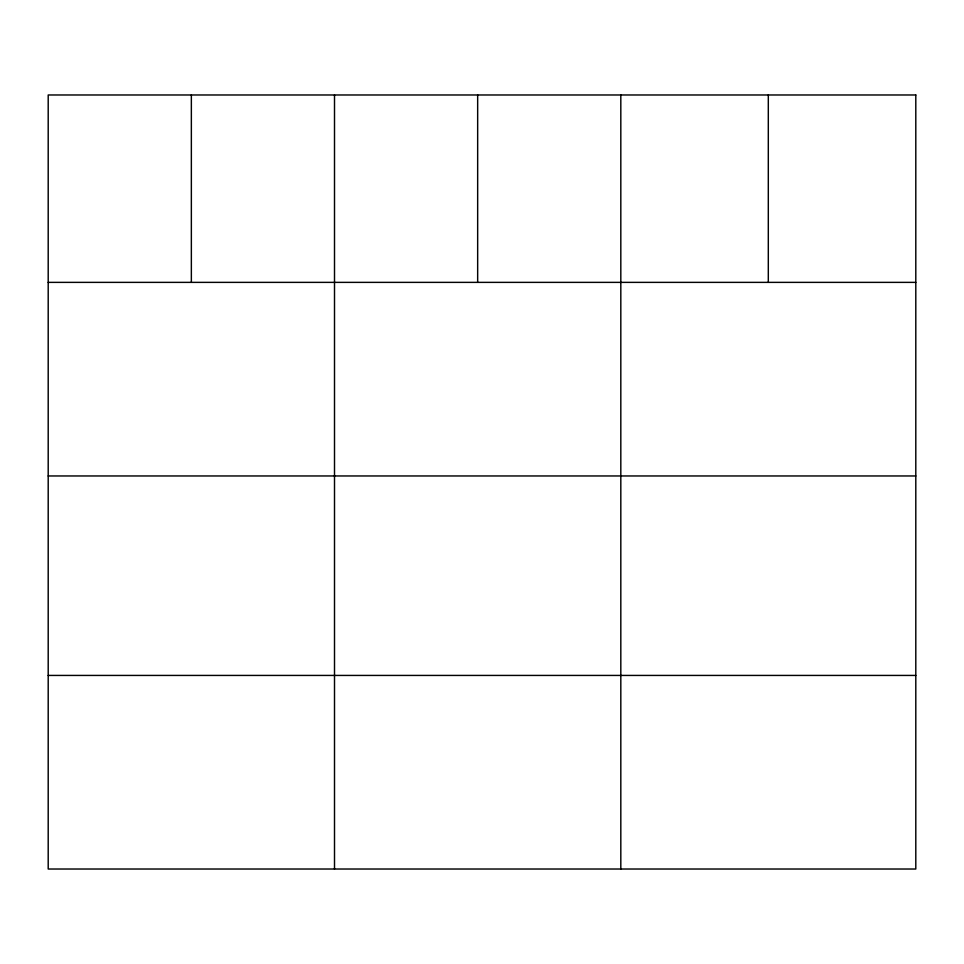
<?xml version="1.0" encoding="UTF-8"?>
<svg xmlns="http://www.w3.org/2000/svg" width="964" height="964" viewBox="0 0 964 964"><rect width="100%" height="100%" fill="white"/><g stroke="black" fill="none" stroke-linecap="round" stroke-linejoin="round"><path stroke-width="1.45" d="M48.2 282.368L915.8 282.368M48.2 475.963L915.8 475.963M48.2 675.427L915.8 675.427M768.308 94.978L768.308 282.368M620.816 94.978L620.816 869.022M477.662 94.978L477.662 282.368M334.508 94.978L334.508 869.022M191.354 94.978L191.354 282.368M915.8 94.978L48.2 94.978L48.2 869.022L915.8 869.022L915.8 94.978"/></g></svg>
